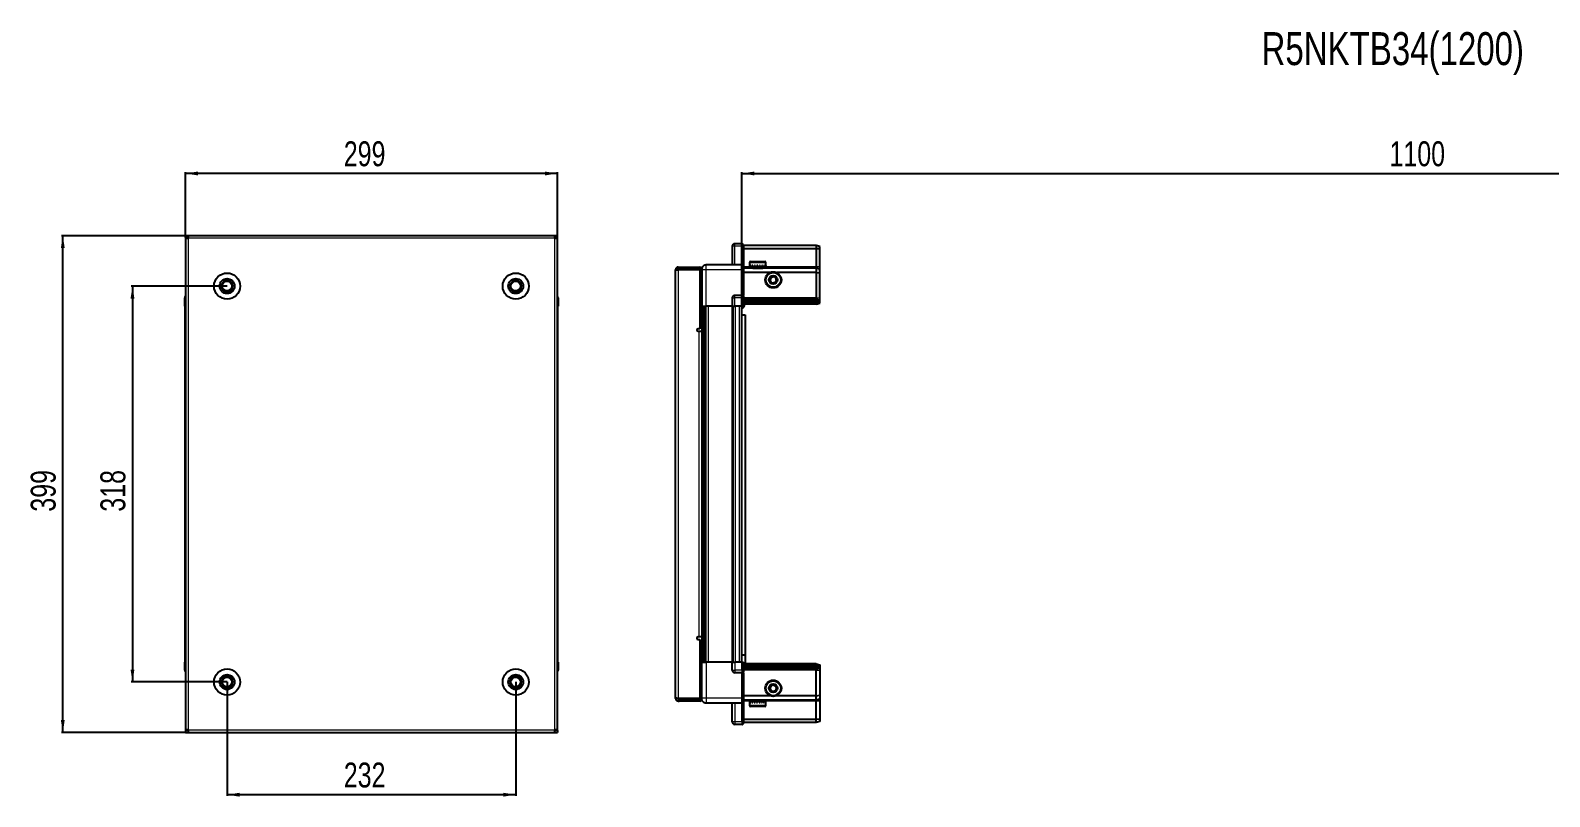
# Model space of a CAD drawing. Header units: millimetres. Extents: x 1004 to 3228, y -720 to 1234.
# Drawn here: x 1004 to 2224, y 619 to 1234 of the extents above; entities that cross this region are included whole.
import ezdxf

# ---------------------------------------------------------------- set-up
doc = ezdxf.new("R2010")
doc.units = ezdxf.units.MM
doc.layers.add('FORMAT', color=7, linetype='Continuous')
doc.styles.add('SLDTEXTSTYLE0', font='TXT', dxfattribs={"width": 0.75})
doc.dimstyles.new('SLDDIMSTYLE0', dxfattribs={"dimtxt": 20, "dimasz": 10, "dimexe": 0, "dimexo": 0.0625, "dimgap": 5, "dimtad": 2, "dimdec": 1, "dimrnd": 1e-09, "dimzin": 12, "dimdsep": 46, "dimtxsty": 'SLDTEXTSTYLE0', "dimsah": 1, "dimcen": 0.09, "dimadec": 0, "dimazin": 3, "dimtfac": 1, "dimtofl": 0, "dimtmove": 0, "dimatfit": 3, "dimfxl": 0, "dimfrac": 2, "dimtolj": 1, "dimtzin": 12, "dimarcsym": 0})

# ---------------------------------------------------------------- blocks, each defined once
blk = doc.blocks.new('_D')
at = {"layer": 'FORMAT'}
for p, q in [((1128.1, 1069.2), (1028.6, 1069.2)), ((1029.6, 670.2), (1029.6, 1069.2)), ((1128.1, 670.2), (1028.6, 670.2))]:
    blk.add_line(p, q, dxfattribs=at)
for points in [[(1029.6, 1069.2), (1028, 1059.2), (1031.1, 1059.2)], [(1029.6, 670.2), (1031.1, 680.2), (1028, 680.2)]]:
    blk.add_solid(points, dxfattribs=at)
at = {"layer": 'FORMAT', "insert": (1003.8, 847.5), "char_height": 20, "attachment_point": 1, "rotation": 90, "style": 'SLDTEXTSTYLE0'}
blk.add_mtext('399', dxfattribs=at)
blk = doc.blocks.new('_D_1')
at = {"layer": 'FORMAT'}
for p, q in [((1128.1, 1069.2), (1128.1, 1120.2)), ((1427.1, 1119.2), (1128.1, 1119.2)), ((1427.1, 1069.2), (1427.1, 1120.2))]:
    blk.add_line(p, q, dxfattribs=at)
for points in [[(1128.1, 1119.2), (1138.1, 1117.6), (1138.1, 1120.7)], [(1427.1, 1119.2), (1417.1, 1120.7), (1417.1, 1117.6)]]:
    blk.add_solid(points, dxfattribs=at)
at = {"layer": 'FORMAT', "insert": (1255.4, 1145), "char_height": 20, "attachment_point": 1, "style": 'SLDTEXTSTYLE0'}
blk.add_mtext('299', dxfattribs=at)
blk = doc.blocks.new('_D_2')
at = {"layer": 'FORMAT'}
for p, q in [((1161.6, 710.7), (1161.6, 619.2)), ((1393.6, 710.7), (1393.6, 619.2)), ((1161.6, 620.2), (1393.6, 620.2))]:
    blk.add_line(p, q, dxfattribs=at)
for points in [[(1161.6, 620.2), (1171.6, 618.6), (1171.6, 621.7)], [(1393.6, 620.2), (1383.6, 621.7), (1383.6, 618.6)]]:
    blk.add_solid(points, dxfattribs=at)
at = {"layer": 'FORMAT', "insert": (1255.4, 646), "char_height": 20, "attachment_point": 1, "style": 'SLDTEXTSTYLE0'}
blk.add_mtext('232', dxfattribs=at)
blk = doc.blocks.new('_D_3')
at = {"layer": 'FORMAT'}
for p, q in [((1161.6, 1028.7), (1084.6, 1028.7)), ((1085.6, 1028.7), (1085.6, 710.7)), ((1161.6, 710.7), (1084.6, 710.7))]:
    blk.add_line(p, q, dxfattribs=at)
for points in [[(1085.6, 1028.7), (1084, 1018.7), (1087.1, 1018.7)], [(1085.6, 710.7), (1087.1, 720.7), (1084, 720.7)]]:
    blk.add_solid(points, dxfattribs=at)
at = {"layer": 'FORMAT', "insert": (1059.8, 847.5), "char_height": 20, "attachment_point": 1, "rotation": 90, "style": 'SLDTEXTSTYLE0'}
blk.add_mtext('318', dxfattribs=at)
blk = doc.blocks.new('_D_4')
at = {"layer": 'FORMAT'}
for p, q in [((1575.4, 1012.7), (1575.4, 1120.2)), ((1575.4, 1119.2), (2675.4, 1119.2)), ((2675.4, 1012.7), (2675.4, 1120.2))]:
    blk.add_line(p, q, dxfattribs=at)
for points in [[(1575.4, 1119.2), (1585.4, 1117.6), (1585.4, 1120.7)], [(2675.4, 1119.2), (2665.4, 1120.7), (2665.4, 1117.6)]]:
    blk.add_solid(points, dxfattribs=at)
at = {"layer": 'FORMAT', "insert": (2095.8, 1145), "char_height": 20, "attachment_point": 1, "style": 'SLDTEXTSTYLE0'}
blk.add_mtext('1100', dxfattribs=at)

msp = doc.modelspace()

# ---------------------------------------------------------------- linework, layer by layer
at = {"color": 7, "linetype": 'Continuous', "lineweight": 25}
for p, q in [((1128.09, 1067.68), (1128.09, 1069.18)), ((1130.19, 1069.18), (1128.09, 1069.18)), ((1128.09, 1067.68), (1130.19, 1067.68)), ((1128.09, 1067.68), (1128.09, 1067.08)), ((1128.09, 1067.08), (1128.09, 672.28)), ((1128.09, 1067.08), (1130.19, 1067.08)), ((1130.19, 1069.18), (1130.19, 1067.08)), ((1424.99, 1069.18), (1130.19, 1069.18)), ((1424.99, 1067.08), (1424.99, 1069.18)), ((1427.09, 1069.18), (1424.99, 1069.18)), ((1424.99, 1067.68), (1427.09, 1067.68)), ((1424.99, 1067.08), (1427.09, 1067.08)), ((1427.09, 1067.68), (1427.09, 1069.18)), ((1427.09, 1067.08), (1427.09, 1067.68)), ((1427.09, 672.28), (1427.09, 1067.08)), ((1575.54, 1062.68), (1569.54, 1062.68)), ((1575.54, 1062.68), (1575.88, 1062.68)), ((1575.54, 1062.68), (1575.54, 1060.68)), ((1576.74, 1062.18), (1575.88, 1062.68)), ((1567.54, 1060.68), (1567.54, 1045.68)), ((1575.54, 1045.88), (1575.54, 1060.68)), ((1575.54, 1045.88), (1575.54, 1060.68)), ((1576.74, 1060.68), (1576.74, 1062.18)), ((1635.04, 1061.18), (1576.74, 1061.18)), ((1576.74, 1060.68), (1576.74, 1045.88)), ((1635.04, 1058.68), (1576.74, 1058.68)), ((1635.04, 1061.18), (1635.04, 1058.68)), ((1638.04, 1060.38), (1635.04, 1061.18)), ((1635.04, 1058.68), (1635.04, 1044.18)), ((1638.04, 1058.53), (1635.04, 1058.68)), ((1638.04, 1058.53), (1638.04, 1060.38)), ((1638.04, 1044.18), (1638.04, 1058.53)), ((1523.54, 1041.83), (1522.04, 1041.83)), ((1522.04, 1041.33), (1522.04, 1041.83)), ((1522.04, 698.03), (1522.04, 1041.33)), ((1524.14, 1042.43), (1524.14, 1043.93)), ((1524.14, 1043.93), (1525.04, 1043.93)), ((1524.14, 1042.43), (1525.04, 1042.43)), ((1524.14, 1041.93), (1541.54, 1041.93)), ((1525.04, 1043.93), (1541.54, 1043.93)), ((1525.04, 1042.43), (1525.04, 1043.93)), ((1525.04, 1042.43), (1541.54, 1042.43)), ((1541.54, 1042.43), (1541.54, 1043.93)), ((1543.04, 1041.93), (1541.54, 1041.93)), ((1541.54, 1041.93), (1541.54, 994.43)), ((1543.04, 1041.68), (1543.04, 1012.68)), ((1575.54, 1045.68), (1546.54, 1045.68)), ((1575.54, 1045.68), (1575.54, 1045.88)), ((1575.54, 1045.68), (1576.74, 1045.68)), ((1575.54, 1041.68), (1575.54, 1045.68)), ((1575.54, 1021.38), (1575.54, 1041.68)), ((1576.74, 1045.88), (1576.74, 1045.68)), ((1576.74, 1045.68), (1576.74, 1041.68)), ((1635.04, 1043.18), (1576.74, 1043.18)), ((1576.74, 1041.68), (1576.74, 1021.38)), ((1598.04, 1039.68), (1576.74, 1039.68)), ((1581.54, 1047.58), (1581.54, 1045.18)), ((1581.54, 1045.18), (1581.54, 1044.68)), ((1581.54, 1044.68), (1581.68, 1044.68)), ((1581.87, 1045.18), (1581.68, 1045.18)), ((1581.68, 1045.18), (1581.68, 1044.68)), ((1581.68, 1044.68), (1581.87, 1044.68)), ((1581.87, 1045.18), (1581.87, 1044.68)), ((1581.87, 1044.68), (1582.4, 1044.68)), ((1582.34, 1048.38), (1589.51, 1048.38)), ((1582.8, 1045.18), (1582.4, 1045.18)), ((1582.4, 1045.18), (1582.4, 1044.68)), ((1582.4, 1044.68), (1582.8, 1044.68)), ((1582.8, 1045.18), (1582.8, 1044.68)), ((1582.8, 1044.68), (1583.67, 1044.68)), ((1583.64, 1044.68), (1583.64, 1044.58)), ((1583.64, 1044.58), (1592.44, 1044.58)), ((1584.24, 1045.18), (1583.67, 1045.18)), ((1583.67, 1045.18), (1583.67, 1044.68)), ((1583.67, 1044.68), (1584.24, 1044.68)), ((1584.04, 1044.18), (1584.73, 1043.7)), ((1584.04, 1044.18), (1589.07, 1044.18)), ((1584.73, 1043.7), (1584.04, 1043.22)), ((1584.04, 1043.22), (1584.04, 1043.18)), ((1584.04, 1043.22), (1589.07, 1043.22)), ((1584.24, 1045.18), (1584.24, 1044.68)), ((1584.24, 1044.68), (1585.37, 1044.68)), ((1584.73, 1043.7), (1588.9, 1043.7)), ((1586.06, 1045.18), (1585.37, 1045.18)), ((1585.37, 1045.18), (1585.37, 1044.68)), ((1585.37, 1044.68), (1586.06, 1044.68)), ((1586.06, 1045.18), (1586.06, 1044.68)), ((1586.06, 1044.68), (1587.33, 1044.68)), ((1588.06, 1045.18), (1587.33, 1045.18)), ((1587.33, 1045.18), (1587.33, 1044.68)), ((1587.33, 1044.68), (1587.56, 1044.68)), ((1587.56, 1045.18), (1587.56, 1044.68)), ((1588.06, 1045.18), (1588.06, 1044.68)), ((1588.06, 1045.18), (1588.06, 1044.68)), ((1588.06, 1044.68), (1589.36, 1044.68)), ((1588.06, 1044.68), (1588.06, 1044.68)), ((1588.9, 1043.7), (1591.35, 1043.7)), ((1589.07, 1044.18), (1592.04, 1044.18)), ((1589.07, 1043.22), (1592.04, 1043.22)), ((1590.07, 1045.18), (1589.36, 1045.18)), ((1589.36, 1045.18), (1589.36, 1044.68)), ((1589.42, 1045.18), (1589.42, 1044.68)), ((1589.42, 1044.68), (1590.07, 1044.68)), ((1589.51, 1048.38), (1593.74, 1048.38)), ((1590.07, 1045.18), (1590.07, 1044.68)), ((1590.07, 1044.68), (1591.26, 1044.68)), ((1591.88, 1045.18), (1591.26, 1045.18)), ((1591.26, 1045.18), (1591.26, 1044.68)), ((1591.26, 1044.68), (1591.88, 1044.68)), ((1591.35, 1043.7), (1592.04, 1044.18)), ((1592.04, 1043.22), (1591.35, 1043.7)), ((1591.88, 1045.18), (1591.88, 1044.68)), ((1591.88, 1044.68), (1592.85, 1044.68)), ((1592.04, 1043.18), (1592.04, 1043.22)), ((1592.44, 1044.58), (1592.44, 1044.68)), ((1593.31, 1045.18), (1592.85, 1045.18)), ((1592.85, 1045.18), (1592.85, 1044.68)), ((1592.85, 1044.68), (1593.31, 1044.68)), ((1593.31, 1045.18), (1593.31, 1044.68)), ((1593.31, 1044.68), (1593.97, 1044.68)), ((1594.23, 1045.18), (1593.97, 1045.18)), ((1593.97, 1045.18), (1593.97, 1044.68)), ((1593.97, 1044.68), (1594.23, 1044.68)), ((1594.23, 1045.18), (1594.23, 1044.68)), ((1594.23, 1044.68), (1594.5, 1044.68)), ((1594.54, 1045.18), (1594.5, 1045.18)), ((1594.5, 1045.18), (1594.5, 1044.68)), ((1594.5, 1044.68), (1594.54, 1044.68)), ((1594.54, 1045.18), (1594.54, 1047.58)), ((1594.54, 1045.18), (1594.54, 1044.68)), ((1635.04, 1039.68), (1603.04, 1039.68)), ((1635.04, 1044.18), (1635.04, 1043.18)), ((1635.04, 1043.18), (1635.04, 1039.68)), ((1638.04, 1042.38), (1635.04, 1043.18)), ((1635.04, 1039.68), (1635.04, 1019.18)), ((1635.04, 1039.68), (1638.04, 1039.35)), ((1638.04, 1042.38), (1638.04, 1044.18)), ((1638.04, 1039.35), (1638.04, 1042.38)), ((1638.04, 1019.18), (1638.04, 1039.35)), ((1127.59, 1019.18), (1127.59, 1012.68)), ((1127.59, 1012.68), (1127.59, 1019.18)), ((1427.09, 1020.51), (1427.09, 1020.51)), ((1427.59, 1019.18), (1427.59, 1012.68)), ((1427.59, 1012.68), (1427.59, 1019.18)), ((1541.54, 1015.43), (1543.04, 1015.43)), ((1567.54, 1019.18), (1567.54, 1012.68)), ((1575.54, 1021.18), (1569.54, 1021.18)), ((1575.54, 1021.18), (1575.54, 1021.38)), ((1575.54, 1021.18), (1575.54, 1019.18)), ((1575.54, 1021.18), (1576.74, 1021.18)), ((1575.54, 1012.68), (1575.54, 1019.18)), ((1575.54, 1012.68), (1575.54, 1019.18)), ((1575.88, 1012.68), (1575.88, 1019.18)), ((1576.74, 1021.38), (1576.74, 1021.18)), ((1576.74, 1020.51), (1576.74, 1021.18)), ((1576.74, 1020.51), (1576.74, 1012.68)), ((1635.04, 1018.18), (1576.74, 1018.18)), ((1635.04, 1017.18), (1576.74, 1017.18)), ((1635.04, 1015.68), (1576.74, 1015.68)), ((1635.04, 1014.18), (1576.74, 1014.18)), ((1635.04, 1019.18), (1635.04, 1018.18)), ((1635.04, 1018.18), (1635.04, 1017.18)), ((1635.04, 1018.18), (1638.04, 1017.38)), ((1635.04, 1017.18), (1635.04, 1015.68)), ((1635.04, 1017.18), (1638.04, 1016.64)), ((1635.04, 1015.68), (1638.04, 1016.14)), ((1635.04, 1015.68), (1635.04, 1014.18)), ((1635.04, 1014.18), (1638.04, 1014.99)), ((1638.04, 1017.38), (1638.04, 1019.18)), ((1638.04, 1016.64), (1638.04, 1017.38)), ((1638.04, 1016.14), (1638.04, 1016.64)), ((1638.04, 1014.99), (1638.04, 1016.14)), ((1127.59, 1012.68), (1127.59, 1012.68)), ((1128.09, 1012.68), (1127.59, 1012.68)), ((1127.74, 1012.68), (1127.74, 726.68)), ((1427.09, 1012.68), (1427.59, 1012.68)), ((1427.44, 726.68), (1427.44, 1012.68)), ((1427.59, 1012.68), (1427.59, 1012.68)), ((1427.59, 1012.68), (1427.59, 1012.68)), ((1543.04, 1012.68), (1541.54, 1012.68)), ((1543.69, 726.68), (1543.69, 1012.68)), ((1545.49, 1012.68), (1545.49, 726.68)), ((1545.52, 1012.68), (1545.52, 726.68)), ((1567.54, 1012.68), (1546.54, 1012.68)), ((1567.54, 1012.68), (1569.54, 1012.68)), ((1568.19, 726.68), (1568.19, 1012.68)), ((1575.54, 1012.68), (1569.54, 1012.68)), ((1575.39, 726.68), (1575.39, 1012.68)), ((1575.39, 1005.68), (1577.89, 1005.68)), ((1575.54, 1012.68), (1575.88, 1012.68)), ((1575.54, 1012.68), (1575.54, 1012.68)), ((1576.74, 1012.68), (1575.88, 1012.68)), ((1575.88, 1012.68), (1575.88, 1012.68)), ((1577.89, 1005.68), (1577.89, 732.18)), ((1541.54, 994.43), (1540.19, 994.43)), ((1540.19, 992.43), (1540.94, 992.43)), ((1540.94, 992.43), (1543.04, 992.43)), ((1543.04, 992.43), (1543.04, 746.93)), ((1540.94, 746.93), (1540.19, 746.93)), ((1540.19, 744.93), (1541.54, 744.93)), ((1543.04, 746.93), (1540.94, 746.93)), ((1541.54, 744.93), (1541.54, 697.43)), ((1127.59, 726.68), (1127.59, 726.68)), ((1127.59, 720.18), (1127.59, 726.68)), ((1127.59, 726.68), (1127.59, 726.68)), ((1127.59, 726.68), (1127.59, 720.18)), ((1128.09, 726.68), (1127.59, 726.68)), ((1427.09, 726.68), (1427.59, 726.68)), ((1427.59, 726.68), (1427.59, 726.68)), ((1427.59, 720.18), (1427.59, 726.68)), ((1427.59, 726.68), (1427.59, 720.18)), ((1543.04, 726.68), (1541.54, 726.68)), ((1543.04, 723.93), (1541.54, 723.93)), ((1543.04, 697.68), (1543.04, 726.68)), ((1567.54, 726.68), (1546.54, 726.68)), ((1567.54, 720.18), (1567.54, 726.68)), ((1567.54, 726.68), (1569.54, 726.68)), ((1575.54, 726.68), (1569.54, 726.68)), ((1577.89, 732.18), (1575.39, 732.18)), ((1575.54, 726.68), (1575.88, 726.68)), ((1575.54, 720.18), (1575.54, 726.68)), ((1575.88, 720.18), (1575.88, 726.68)), ((1575.88, 726.68), (1576.74, 726.68)), ((1576.74, 726.68), (1576.74, 718.86)), ((1635.04, 725.18), (1576.74, 725.18)), ((1635.04, 723.68), (1576.74, 723.68)), ((1635.04, 722.18), (1576.74, 722.18)), ((1635.04, 721.18), (1576.74, 721.18)), ((1577.89, 732.18), (1577.89, 725.18)), ((1635.04, 723.68), (1635.04, 725.18)), ((1635.04, 725.18), (1638.04, 724.38)), ((1635.04, 722.18), (1635.04, 723.68)), ((1635.04, 723.68), (1638.04, 723.23)), ((1635.04, 722.18), (1638.04, 722.73)), ((1635.04, 721.18), (1635.04, 722.18)), ((1635.04, 721.18), (1638.04, 721.99)), ((1635.04, 720.18), (1635.04, 721.18)), ((1638.04, 724.38), (1638.04, 723.23)), ((1638.04, 723.23), (1638.04, 722.73)), ((1638.04, 722.73), (1638.04, 721.99)), ((1638.04, 721.99), (1638.04, 720.18)), ((1128.09, 718.86), (1128.09, 718.86)), ((1575.54, 718.18), (1569.54, 718.18)), ((1575.54, 720.18), (1575.54, 718.18)), ((1575.54, 720.18), (1575.54, 718.18)), ((1575.54, 718.18), (1576.74, 718.18)), ((1575.54, 717.98), (1575.54, 718.18)), ((1575.54, 697.68), (1575.54, 717.98)), ((1576.74, 718.18), (1576.74, 718.86)), ((1576.74, 718.18), (1576.74, 717.98)), ((1576.74, 717.98), (1576.74, 697.68)), ((1635.04, 699.68), (1635.04, 720.18)), ((1638.04, 720.18), (1638.04, 700.02)), ((1522.04, 697.53), (1522.04, 698.03)), ((1523.54, 697.53), (1522.04, 697.53)), ((1541.54, 697.43), (1524.14, 697.43)), ((1524.14, 696.93), (1524.14, 695.43)), ((1524.14, 696.93), (1525.04, 696.93)), ((1525.04, 696.93), (1525.04, 695.43)), ((1541.54, 696.93), (1525.04, 696.93)), ((1541.54, 697.43), (1543.04, 697.43)), ((1541.54, 696.93), (1541.54, 695.43)), ((1575.54, 693.68), (1575.54, 697.68)), ((1598.04, 699.68), (1576.74, 699.68)), ((1576.74, 697.68), (1576.74, 693.68)), ((1635.04, 696.18), (1576.74, 696.18)), ((1584.04, 696.18), (1584.04, 696.15)), ((1584.04, 696.15), (1584.73, 695.67)), ((1584.15, 696.15), (1584.04, 696.15)), ((1592.04, 696.15), (1584.15, 696.15)), ((1591.35, 695.67), (1592.04, 696.15)), ((1592.04, 696.15), (1592.04, 696.18)), ((1635.04, 699.68), (1603.04, 699.68)), ((1635.04, 699.68), (1638.04, 700.02)), ((1635.04, 696.18), (1635.04, 699.68)), ((1638.04, 696.99), (1635.04, 696.18)), ((1635.04, 695.18), (1635.04, 696.18)), ((1638.04, 700.02), (1638.04, 696.99)), ((1638.04, 696.99), (1638.04, 695.18)), ((1524.14, 695.43), (1525.04, 695.43)), ((1541.54, 695.43), (1525.04, 695.43)), ((1575.54, 693.68), (1546.54, 693.68)), ((1567.54, 678.68), (1567.54, 693.68)), ((1575.54, 693.68), (1576.74, 693.68)), ((1575.54, 693.48), (1575.54, 693.68)), ((1575.54, 678.68), (1575.54, 693.48)), ((1576.74, 693.68), (1576.74, 693.48)), ((1576.74, 693.48), (1576.74, 678.68)), ((1581.54, 694.68), (1581.54, 691.78)), ((1581.64, 694.68), (1581.54, 694.68)), ((1581.64, 694.18), (1581.64, 694.68)), ((1581.81, 694.68), (1581.64, 694.68)), ((1581.64, 694.18), (1581.81, 694.18)), ((1581.81, 694.18), (1581.81, 694.68)), ((1582.3, 694.68), (1581.81, 694.68)), ((1582.3, 694.18), (1582.3, 694.68)), ((1582.68, 694.68), (1582.3, 694.68)), ((1582.3, 694.18), (1582.68, 694.18)), ((1582.49, 690.98), (1582.34, 690.98)), ((1593.74, 690.98), (1582.49, 690.98)), ((1582.68, 694.18), (1582.68, 694.68)), ((1583.52, 694.68), (1582.68, 694.68)), ((1583.52, 694.18), (1583.52, 694.68)), ((1584.08, 694.68), (1583.52, 694.68)), ((1583.52, 694.18), (1584.08, 694.18)), ((1583.64, 694.78), (1583.64, 694.68)), ((1589.04, 694.78), (1583.64, 694.78)), ((1584.73, 695.67), (1584.04, 695.18)), ((1584.15, 695.18), (1584.04, 695.18)), ((1584.08, 694.18), (1584.08, 694.68)), ((1585.18, 694.68), (1584.08, 694.68)), ((1592.04, 695.18), (1584.15, 695.18)), ((1584.82, 695.67), (1584.73, 695.67)), ((1591.35, 695.67), (1584.82, 695.67)), ((1585.18, 694.18), (1585.18, 694.68)), ((1585.86, 694.68), (1585.18, 694.68)), ((1585.18, 694.18), (1585.86, 694.18)), ((1585.86, 694.18), (1585.86, 694.68)), ((1587.12, 694.68), (1585.86, 694.68)), ((1587.12, 694.18), (1587.12, 694.68)), ((1587.42, 694.68), (1587.12, 694.68)), ((1587.12, 694.18), (1587.86, 694.18)), ((1587.42, 694.18), (1587.42, 694.68)), ((1587.86, 694.18), (1587.86, 694.68)), ((1589.16, 694.68), (1587.86, 694.68)), ((1592.44, 694.78), (1589.04, 694.78)), ((1589.16, 694.18), (1589.16, 694.68)), ((1589.16, 694.18), (1589.88, 694.18)), ((1589.28, 694.18), (1589.28, 694.68)), ((1589.88, 694.68), (1589.28, 694.68)), ((1589.88, 694.18), (1589.88, 694.68)), ((1591.08, 694.68), (1589.88, 694.68)), ((1591.08, 694.18), (1591.08, 694.68)), ((1591.71, 694.68), (1591.08, 694.68)), ((1591.08, 694.18), (1591.71, 694.18)), ((1592.04, 695.18), (1591.35, 695.67)), ((1591.71, 694.18), (1591.71, 694.68)), ((1592.71, 694.68), (1591.71, 694.68)), ((1592.44, 694.68), (1592.44, 694.78)), ((1592.71, 694.18), (1592.71, 694.68)), ((1593.19, 694.68), (1592.71, 694.68)), ((1592.71, 694.18), (1593.19, 694.18)), ((1593.19, 694.18), (1593.19, 694.68)), ((1593.88, 694.68), (1593.19, 694.68)), ((1593.88, 694.18), (1593.88, 694.68)), ((1594.17, 694.68), (1593.88, 694.68)), ((1593.88, 694.18), (1594.17, 694.18)), ((1594.17, 694.18), (1594.17, 694.68)), ((1594.48, 694.68), (1594.17, 694.68)), ((1594.48, 694.18), (1594.48, 694.68)), ((1594.54, 694.68), (1594.48, 694.68)), ((1594.48, 694.18), (1594.54, 694.18)), ((1594.54, 691.78), (1594.54, 694.68)), ((1594.54, 694.18), (1594.54, 694.68)), ((1594.54, 694.68), (1594.54, 694.68)), ((1635.04, 680.68), (1635.04, 695.18)), ((1638.04, 695.18), (1638.04, 680.84)), ((1130.19, 672.28), (1128.09, 672.28)), ((1128.09, 672.28), (1128.09, 671.68)), ((1128.09, 671.68), (1128.09, 670.18)), ((1130.19, 671.68), (1128.09, 671.68)), ((1130.19, 672.28), (1130.19, 670.18)), ((1424.99, 670.18), (1424.99, 672.28)), ((1427.09, 672.28), (1424.99, 672.28)), ((1427.09, 671.68), (1424.99, 671.68)), ((1427.09, 671.68), (1427.09, 672.28)), ((1427.09, 671.68), (1427.09, 670.18)), ((1575.54, 676.68), (1569.54, 676.68)), ((1575.54, 678.68), (1575.54, 676.68)), ((1575.54, 676.68), (1575.88, 676.68)), ((1575.54, 676.68), (1575.88, 676.68)), ((1575.54, 676.68), (1575.54, 676.68)), ((1575.88, 676.68), (1576.74, 677.18)), ((1575.88, 676.68), (1576.74, 677.18)), ((1635.04, 680.68), (1576.74, 680.68)), ((1576.74, 677.18), (1576.74, 678.68)), ((1635.04, 678.18), (1576.74, 678.18)), ((1638.04, 680.84), (1635.04, 680.68)), ((1635.04, 678.18), (1635.04, 680.68)), ((1638.04, 678.99), (1635.04, 678.18)), ((1638.04, 680.84), (1638.04, 678.99)), ((1128.09, 670.18), (1130.19, 670.18)), ((1130.19, 670.18), (1424.99, 670.18)), ((1424.99, 670.18), (1427.09, 670.18))]:
    msp.add_line(p, q, dxfattribs=at)
at = {"color": 8, "linetype": 'Continuous', "lineweight": 18}
for p, q in [((1130.19, 1067.08), (1130.19, 672.28)), ((1424.99, 1067.08), (1130.19, 1067.08)), ((1424.99, 672.28), (1424.99, 1067.08)), ((1569.54, 1060.68), (1569.54, 1062.68)), ((1569.54, 1060.68), (1567.54, 1060.68)), ((1569.54, 1045.68), (1569.54, 1060.68)), ((1575.54, 1060.68), (1569.54, 1060.68)), ((1575.54, 1060.68), (1576.74, 1060.68)), ((1524.14, 1041.93), (1524.14, 697.43)), ((1546.54, 1012.68), (1546.54, 1041.68)), ((1575.54, 1041.68), (1546.54, 1041.68)), ((1575.54, 1045.88), (1576.74, 1045.88)), ((1575.54, 1041.68), (1576.74, 1041.68)), ((1584.04, 1044.18), (1576.74, 1044.18)), ((1581.54, 1047.58), (1589.72, 1047.58)), ((1589.72, 1047.58), (1594.54, 1047.58)), ((1635.04, 1044.18), (1592.04, 1044.18)), ((1638.04, 1044.18), (1635.04, 1044.18)), ((1128.09, 1019.18), (1127.59, 1019.18)), ((1427.09, 1019.18), (1427.59, 1019.18)), ((1567.54, 1019.18), (1569.54, 1019.18)), ((1569.54, 1019.18), (1569.54, 1021.18)), ((1569.54, 1012.68), (1569.54, 1019.18)), ((1575.54, 1019.18), (1569.54, 1019.18)), ((1575.54, 1021.38), (1576.74, 1021.38)), ((1575.54, 1019.18), (1575.88, 1019.18)), ((1635.04, 1019.18), (1576.74, 1019.18)), ((1635.04, 1019.18), (1638.04, 1019.18)), ((1543.04, 992.43), (1543.04, 1012.68)), ((1544.28, 1012.68), (1544.28, 726.68)), ((1546.73, 726.68), (1546.73, 1012.68)), ((1548.14, 1012.68), (1548.14, 726.68)), ((1567.54, 726.68), (1567.54, 1012.68)), ((1570.19, 726.68), (1570.19, 1012.68)), ((1573.39, 726.68), (1573.39, 1012.68)), ((1575.54, 1012.68), (1575.88, 1012.68)), ((1540.94, 746.93), (1540.94, 992.43)), ((1543.04, 726.68), (1543.04, 746.93)), ((1546.54, 726.68), (1546.54, 697.68)), ((1569.54, 726.68), (1569.54, 720.18)), ((1128.09, 720.18), (1127.59, 720.18)), ((1427.09, 720.18), (1427.59, 720.18)), ((1567.54, 720.18), (1569.54, 720.18)), ((1569.54, 720.18), (1569.54, 718.18)), ((1575.54, 720.18), (1569.54, 720.18)), ((1575.54, 720.18), (1575.88, 720.18)), ((1576.74, 717.98), (1575.54, 717.98)), ((1635.04, 720.18), (1576.74, 720.18)), ((1635.04, 720.18), (1638.04, 720.18)), ((1575.54, 697.68), (1546.54, 697.68)), ((1575.54, 697.68), (1576.74, 697.68)), ((1569.54, 693.68), (1569.54, 678.68)), ((1576.74, 693.48), (1575.54, 693.48)), ((1584.04, 695.18), (1576.74, 695.18)), ((1581.71, 691.78), (1581.54, 691.78)), ((1594.54, 691.78), (1581.71, 691.78)), ((1635.04, 695.18), (1592.04, 695.18)), ((1638.04, 695.18), (1635.04, 695.18)), ((1130.19, 672.28), (1424.99, 672.28)), ((1569.54, 678.68), (1567.54, 678.68)), ((1569.54, 678.68), (1569.54, 676.68)), ((1575.54, 678.68), (1569.54, 678.68)), ((1575.54, 678.68), (1576.74, 678.68))]:
    msp.add_line(p, q, dxfattribs=at)
at = {"color": 7, "linetype": 'Continuous', "lineweight": 25}
for centre, radius in [((1161.59, 1028.68), 10.5), ((1393.59, 1028.68), 10.5), ((1600.54, 1033.68), 6.5), ((1161.59, 1028.68), 6), ((1161.59, 1028.68), 3.9), ((1393.59, 1028.68), 6), ((1393.59, 1028.68), 3.9), ((1600.54, 1033.68), 3.46), ((1161.59, 710.68), 10.5), ((1393.59, 710.68), 10.5), ((1161.59, 710.68), 6), ((1161.59, 710.68), 3.9), ((1393.59, 710.68), 6), ((1393.59, 710.68), 3.9), ((1600.54, 705.68), 6.5), ((1600.54, 705.68), 3.46)]:
    msp.add_circle(centre, radius, dxfattribs=at)
at = {"color": 8, "linetype": 'Continuous', "lineweight": 18}
for centre in [(1600.54, 1033.68), (1600.54, 705.68)]:
    msp.add_circle(centre, 5.7, dxfattribs=at)
at = {"color": 7, "linetype": 'Continuous', "lineweight": 25}
for centre, radius, start, end in [((1569.54, 1060.68), 2, 90, 180), ((1524.04, 1041.43), 0.5, 90, 117.7907), ((1541.44, 1041.83), 0.6, 9.59407, 90), ((1541.44, 1041.83), 2.1, 32.2369, 87.2706), ((1582.34, 1047.58), 0.8, 90, 180), ((1583.64, 1044.18), 0.4, 0, 90), ((1592.44, 1044.18), 0.4, 90, 180), ((1593.74, 1047.58), 0.8, 0, 90), ((1161.59, 1028.68), 4.62, 120, 180), ((1161.59, 1028.68), 4.62, 180, 240), ((1161.59, 1028.68), 4.62, 60, 120), ((1161.59, 1028.68), 4.62, 0, 60), ((1161.59, 1028.68), 4.62, 300, 0), ((1393.59, 1028.68), 4.62, 120, 180), ((1393.59, 1028.68), 4.62, 180, 240), ((1393.59, 1028.68), 4.62, 60, 120), ((1393.59, 1028.68), 4.62, 0, 60), ((1393.59, 1028.68), 4.62, 300, 0), ((1600.54, 1033.68), 2.5, 161.00659, 221.00659), ((1600.54, 1033.68), 2.5, 101.00659, 161.00659), ((1600.54, 1033.68), 2.5, 221.00659, 281.00659), ((1600.54, 1033.68), 2.5, 41.00659, 101.00659), ((1600.54, 1033.68), 2.5, 281.00659, 341.00659), ((1600.54, 1033.68), 2.5, 341.00659, 41.00659), ((1129.59, 1019.18), 2, 138.59038, 180), ((1161.59, 1028.68), 4.62, 240, 300), ((1393.59, 1028.68), 4.62, 240, 300), ((1425.59, 1019.18), 2, 33.94202, 41.40962), ((1425.59, 1019.18), 2, 0, 41.40962), ((1425.59, 1019.18), 2, 0, 18.58003), ((1569.54, 1019.18), 2, 90, 180), ((1572.89, 1015.33), 5, 300, 346.70293), ((1540.19, 993.43), 1, 90, 270), ((1540.19, 745.93), 1, 90, 270), ((1129.59, 720.18), 2, 180, 221.39416), ((1161.59, 710.68), 4.62, 120, 180), ((1161.59, 710.68), 4.62, 180, 240), ((1161.59, 710.68), 4.62, 60, 120), ((1161.59, 710.68), 4.62, 360, 60), ((1161.59, 710.68), 4.62, 300, 360), ((1393.59, 710.68), 4.62, 120, 180), ((1393.59, 710.68), 4.62, 180, 240), ((1393.59, 710.68), 4.62, 60, 120), ((1393.59, 710.68), 4.62, 360, 60), ((1393.59, 710.68), 4.62, 300, 360), ((1425.59, 720.18), 2, 318.57492, 360), ((1425.59, 720.18), 2, 318.59038, 0), ((1569.54, 720.18), 2, 180, 270), ((1600.54, 705.68), 2.5, 67.98423, 127.98423), ((1161.59, 710.68), 4.62, 240, 300), ((1393.59, 710.68), 4.62, 240, 300), ((1524.04, 697.93), 0.5, 243.58436, 270), ((1541.44, 697.53), 0.6, 270, 350.40593), ((1541.44, 697.53), 2.1, 272.7294, 327.8305), ((1600.54, 705.68), 2.5, 127.98423, 187.98423), ((1600.54, 705.68), 2.5, 187.98423, 247.98423), ((1600.54, 705.68), 2.5, 247.98423, 307.98423), ((1600.54, 705.68), 2.5, 7.98423, 67.98423), ((1600.54, 705.68), 2.5, 307.98423, 7.98423), ((1582.34, 691.78), 0.8, 180, 270), ((1583.64, 695.18), 0.4, 270, 360), ((1592.44, 695.18), 0.4, 180, 270), ((1593.74, 691.78), 0.8, 270, 360), ((1569.54, 678.68), 2, 180, 270)]:
    msp.add_arc(centre, radius, start, end, dxfattribs=at)
for centre, start_param, end_param in [((1579.34, 1019.18), 2.4188584, 3.1415927), ((1579.34, 720.18), 3.1415927, 3.8643269)]:
    msp.add_ellipse(centre, major_axis=(3.46, 0), ratio=0.5773503, start_param=start_param, end_param=end_param, dxfattribs=at)
for points, knots in [([(1524.14, 1043.93), (1523.89, 1043.91), (1523.4, 1043.85), (1522.76, 1043.46), (1522.29, 1042.9), (1522.07, 1042.32), (1522.05, 1041.96), (1522.04, 1041.83)], [0, 0, 0, 0, 0.2302553, 0.4485219, 0.6667858, 0.8850496, 1, 1, 1, 1]), ([(1522.04, 1041.33), (1522.07, 1041.38), (1522.12, 1041.47), (1522.52, 1041.6), (1523.07, 1041.73), (1523.65, 1041.84), (1524.02, 1041.91), (1524.14, 1041.93)], [0, 0, 0, 0, 0.2302553, 0.4485219, 0.6667858, 0.8850496, 1, 1, 1, 1]), ([(1546.54, 1045.68), (1546.1, 1045.64), (1545.43, 1045.56), (1544.61, 1045.13), (1544.05, 1044.68), (1543.6, 1044.12), (1543.16, 1043.3), (1543.09, 1042.62), (1543.04, 1042.18)], [0, 0, 0, 0, 0.23945684, 0.36836066, 0.5, 0.63163934, 0.76054316, 1, 1, 1, 1]), ([(1543.04, 1042.18), (1543.04, 1042.18), (1543.04, 1042.16), (1543.04, 1042.04), (1543.04, 1041.88), (1543.04, 1041.75), (1543.04, 1041.68)], [0, 0, 0, 0, 0.2493943, 0.50033348, 0.75016674, 1, 1, 1, 1]), ([(1156.97, 1028.68), (1157.3, 1029.26), (1157.87, 1030.24), (1158.69, 1031.66), (1159.1, 1032.37), (1159.28, 1032.68)], [0, 0, 0, 0, 0.4391308, 0.7513783, 1, 1, 1, 1]), ([(1159.28, 1024.68), (1158.95, 1025.26), (1158.38, 1026.24), (1157.56, 1027.66), (1157.15, 1028.37), (1156.97, 1028.68)], [0, 0, 0, 0, 0.4391308, 0.7513783, 1, 1, 1, 1]), ([(1159.28, 1032.68), (1159.48, 1032.68), (1160.18, 1032.68), (1161.49, 1032.68), (1162.88, 1032.68), (1163.63, 1032.68), (1163.9, 1032.68)], [0, 0, 0, 0, 0.1393293, 0.4852696, 0.8163565, 1, 1, 1, 1]), ([(1163.9, 1032.68), (1164.23, 1032.11), (1164.79, 1031.13), (1165.62, 1029.71), (1166.03, 1029), (1166.21, 1028.68)], [0, 0, 0, 0, 0.4391308, 0.7513783, 1, 1, 1, 1]), ([(1166.21, 1028.68), (1165.88, 1028.11), (1165.31, 1027.13), (1164.49, 1025.71), (1164.08, 1025), (1163.9, 1024.68)], [0, 0, 0, 0, 0.4391308, 0.7513783, 1, 1, 1, 1]), ([(1388.97, 1028.68), (1389.3, 1029.26), (1389.87, 1030.24), (1390.69, 1031.66), (1391.1, 1032.37), (1391.28, 1032.68)], [0, 0, 0, 0, 0.4391308, 0.7513783, 1, 1, 1, 1]), ([(1391.28, 1024.68), (1390.95, 1025.26), (1390.38, 1026.24), (1389.56, 1027.66), (1389.15, 1028.37), (1388.97, 1028.68)], [0, 0, 0, 0, 0.4391308, 0.7513783, 1, 1, 1, 1]), ([(1391.28, 1032.68), (1391.48, 1032.68), (1392.18, 1032.68), (1393.49, 1032.68), (1394.88, 1032.68), (1395.63, 1032.68), (1395.9, 1032.68)], [0, 0, 0, 0, 0.1393293, 0.4852696, 0.8163565, 1, 1, 1, 1]), ([(1395.9, 1032.68), (1396.23, 1032.11), (1396.79, 1031.13), (1397.62, 1029.71), (1398.03, 1029), (1398.21, 1028.68)], [0, 0, 0, 0, 0.4391308, 0.7513783, 1, 1, 1, 1]), ([(1398.21, 1028.68), (1397.88, 1028.11), (1397.31, 1027.13), (1396.49, 1025.71), (1396.08, 1025), (1395.9, 1024.68)], [0, 0, 0, 0, 0.4391308, 0.7513783, 1, 1, 1, 1]), ([(1597.71, 1033.13), (1597.88, 1033.62), (1598.19, 1034.53), (1598.5, 1035.44), (1598.65, 1035.86)], [0, 0, 0, 0, 0.5346859, 1, 1, 1, 1]), ([(1599.6, 1030.95), (1599.38, 1031.21), (1598.84, 1031.83), (1598.19, 1032.59), (1597.79, 1033.04), (1597.71, 1033.13)], [0, 0, 0, 0, 0.3629006, 0.8668753, 1, 1, 1, 1]), ([(1598.65, 1035.86), (1599.16, 1035.96), (1600.1, 1036.14), (1601.05, 1036.33), (1601.48, 1036.41)], [0, 0, 0, 0, 0.5346859, 1, 1, 1, 1]), ([(1602.44, 1031.5), (1601.93, 1031.41), (1600.99, 1031.22), (1600.04, 1031.04), (1599.6, 1030.95)], [0, 0, 0, 0, 0.53468586, 1, 1, 1, 1]), ([(1601.48, 1036.41), (1601.57, 1036.32), (1601.96, 1035.87), (1602.61, 1035.12), (1603.15, 1034.49), (1603.38, 1034.23)], [0, 0, 0, 0, 0.1331247, 0.6370994, 1, 1, 1, 1]), ([(1603.38, 1034.23), (1603.21, 1033.75), (1602.9, 1032.83), (1602.58, 1031.93), (1602.44, 1031.5)], [0, 0, 0, 0, 0.5346859, 1, 1, 1, 1]), ([(1163.9, 1024.68), (1163.63, 1024.68), (1162.88, 1024.68), (1161.49, 1024.68), (1160.18, 1024.68), (1159.48, 1024.68), (1159.28, 1024.68)], [0, 0, 0, 0, 0.1836435, 0.5147304, 0.8606707, 1, 1, 1, 1]), ([(1395.9, 1024.68), (1395.63, 1024.68), (1394.88, 1024.68), (1393.49, 1024.68), (1392.18, 1024.68), (1391.48, 1024.68), (1391.28, 1024.68)], [0, 0, 0, 0, 0.1836435, 0.5147304, 0.8606707, 1, 1, 1, 1]), ([(1543.04, 1012.68), (1543.08, 1012.68), (1543.16, 1012.68), (1543.76, 1012.68), (1544.65, 1012.68), (1545.64, 1012.68), (1546.29, 1012.68), (1546.54, 1012.68)], [0, 0, 0, 0, 0.2146939, 0.4293877, 0.6440816, 0.8587754, 1, 1, 1, 1]), ([(1543.04, 726.68), (1543.08, 726.68), (1543.16, 726.68), (1543.76, 726.68), (1544.65, 726.68), (1545.64, 726.68), (1546.29, 726.68), (1546.54, 726.68)], [0, 0, 0, 0, 0.2146939, 0.4293877, 0.6440816, 0.8587754, 1, 1, 1, 1]), ([(1156.97, 710.68), (1157.3, 711.26), (1157.87, 712.24), (1158.69, 713.66), (1159.1, 714.37), (1159.28, 714.68)], [0, 0, 0, 0, 0.4391308, 0.7513783, 1, 1, 1, 1]), ([(1159.28, 706.68), (1158.95, 707.26), (1158.38, 708.24), (1157.56, 709.66), (1157.15, 710.37), (1156.97, 710.68)], [0, 0, 0, 0, 0.4391308, 0.7513783, 1, 1, 1, 1]), ([(1159.28, 714.68), (1159.48, 714.68), (1160.18, 714.68), (1161.49, 714.68), (1162.88, 714.68), (1163.63, 714.68), (1163.9, 714.68)], [0, 0, 0, 0, 0.1393293, 0.4852696, 0.8163565, 1, 1, 1, 1]), ([(1163.9, 714.68), (1164.23, 714.11), (1164.79, 713.13), (1165.62, 711.71), (1166.03, 711), (1166.21, 710.68)], [0, 0, 0, 0, 0.4391308, 0.7513783, 1, 1, 1, 1]), ([(1166.21, 710.68), (1165.88, 710.11), (1165.31, 709.13), (1164.49, 707.71), (1164.08, 707), (1163.9, 706.68)], [0, 0, 0, 0, 0.4391308, 0.7513783, 1, 1, 1, 1]), ([(1388.97, 710.68), (1389.3, 711.26), (1389.87, 712.24), (1390.69, 713.66), (1391.1, 714.37), (1391.28, 714.68)], [0, 0, 0, 0, 0.4391308, 0.7513783, 1, 1, 1, 1]), ([(1391.28, 706.68), (1390.95, 707.26), (1390.38, 708.24), (1389.56, 709.66), (1389.15, 710.37), (1388.97, 710.68)], [0, 0, 0, 0, 0.4391308, 0.7513783, 1, 1, 1, 1]), ([(1391.28, 714.68), (1391.48, 714.68), (1392.18, 714.68), (1393.49, 714.68), (1394.88, 714.68), (1395.63, 714.68), (1395.9, 714.68)], [0, 0, 0, 0, 0.1393293, 0.4852696, 0.8163565, 1, 1, 1, 1]), ([(1395.9, 714.68), (1396.23, 714.11), (1396.79, 713.13), (1397.62, 711.71), (1398.03, 711), (1398.21, 710.68)], [0, 0, 0, 0, 0.4391308, 0.7513783, 1, 1, 1, 1]), ([(1398.21, 710.68), (1397.88, 710.11), (1397.31, 709.13), (1396.49, 707.71), (1396.08, 707), (1395.9, 706.68)], [0, 0, 0, 0, 0.4391308, 0.7513783, 1, 1, 1, 1]), ([(1597.87, 706.77), (1598.27, 707.08), (1599.03, 707.68), (1599.79, 708.27), (1600.14, 708.54)], [0, 0, 0, 0, 0.5346859, 1, 1, 1, 1]), ([(1600.14, 708.54), (1600.62, 708.35), (1601.52, 707.99), (1602.41, 707.63), (1602.82, 707.46)], [0, 0, 0, 0, 0.5346859, 1, 1, 1, 1]), ([(1163.9, 706.68), (1163.63, 706.68), (1162.88, 706.68), (1161.49, 706.68), (1160.18, 706.68), (1159.48, 706.68), (1159.28, 706.68)], [0, 0, 0, 0, 0.1836435, 0.5147304, 0.8606707, 1, 1, 1, 1]), ([(1395.9, 706.68), (1395.63, 706.68), (1394.88, 706.68), (1393.49, 706.68), (1392.18, 706.68), (1391.48, 706.68), (1391.28, 706.68)], [0, 0, 0, 0, 0.1836435, 0.5147304, 0.8606707, 1, 1, 1, 1]), ([(1524.14, 697.43), (1523.89, 697.48), (1523.4, 697.57), (1522.76, 697.7), (1522.29, 697.83), (1522.07, 697.94), (1522.05, 698.01), (1522.04, 698.03)], [0, 0, 0, 0, 0.2302553, 0.4485219, 0.6667858, 0.8850496, 1, 1, 1, 1]), ([(1522.04, 697.53), (1522.07, 697.28), (1522.12, 696.79), (1522.52, 696.14), (1523.07, 695.68), (1523.65, 695.46), (1524.02, 695.44), (1524.14, 695.43)], [0, 0, 0, 0, 0.2302553, 0.4485219, 0.6667858, 0.8850496, 1, 1, 1, 1]), ([(1543.04, 697.18), (1543.04, 697.19), (1543.04, 697.2), (1543.04, 697.32), (1543.04, 697.49), (1543.04, 697.62), (1543.04, 697.68)], [0, 0, 0, 0, 0.2493943, 0.5003335, 0.7501667, 1, 1, 1, 1]), ([(1546.54, 693.68), (1546.1, 693.73), (1545.43, 693.8), (1544.61, 694.24), (1544.05, 694.69), (1543.6, 695.25), (1543.16, 696.07), (1543.09, 696.74), (1543.04, 697.18)], [0, 0, 0, 0, 0.2394568, 0.3683607, 0.5, 0.6316393, 0.7605432, 1, 1, 1, 1]), ([(1598.27, 703.91), (1598.25, 704.03), (1598.17, 704.62), (1598.03, 705.61), (1597.92, 706.42), (1597.87, 706.77)], [0, 0, 0, 0, 0.13312467, 0.63709944, 1, 1, 1, 1]), ([(1600.95, 702.82), (1600.47, 703.02), (1599.57, 703.38), (1598.68, 703.74), (1598.27, 703.91)], [0, 0, 0, 0, 0.5346859, 1, 1, 1, 1]), ([(1603.22, 704.6), (1602.81, 704.28), (1602.05, 703.69), (1601.3, 703.1), (1600.95, 702.82)], [0, 0, 0, 0, 0.5346859, 1, 1, 1, 1]), ([(1602.82, 707.46), (1602.87, 707.12), (1602.98, 706.3), (1603.12, 705.32), (1603.2, 704.72), (1603.22, 704.6)], [0, 0, 0, 0, 0.3629006, 0.8668753, 1, 1, 1, 1])]:
    msp.add_open_spline(points, degree=3, knots=knots, dxfattribs=at)
for points in [[(1524.14, 1042.43), (1524.07, 1042.42), (1523.91, 1042.41), (1523.71, 1042.27), (1523.57, 1042.07), (1523.55, 1041.91), (1523.54, 1041.83)], [(1523.54, 697.53), (1523.55, 697.45), (1523.57, 697.3), (1523.71, 697.1), (1523.91, 696.96), (1524.07, 696.94), (1524.14, 696.93)]]:
    msp.add_open_spline(points, degree=3, dxfattribs=at)
at = {"color": 8, "linetype": 'Continuous', "lineweight": 18}
for points, knots in [([(1546.54, 1041.68), (1546.1, 1041.68), (1545.43, 1041.68), (1544.61, 1041.68), (1544.05, 1041.68), (1543.6, 1041.68), (1543.16, 1041.68), (1543.09, 1041.68), (1543.04, 1041.68)], [0, 0, 0, 0, 0.23945684, 0.36836066, 0.5, 0.63163934, 0.76054316, 1, 1, 1, 1]), ([(1546.54, 697.68), (1546.1, 697.68), (1545.43, 697.68), (1544.61, 697.68), (1544.05, 697.68), (1543.6, 697.68), (1543.16, 697.68), (1543.09, 697.68), (1543.04, 697.68)], [0, 0, 0, 0, 0.2394568, 0.3683607, 0.5, 0.6316393, 0.7605432, 1, 1, 1, 1])]:
    msp.add_open_spline(points, degree=3, knots=knots, dxfattribs=at)
for points in [[(1546.54, 1041.68), (1546.54, 1042.21), (1546.54, 1043.26), (1546.54, 1044.58), (1546.54, 1045.5), (1546.54, 1045.62), (1546.54, 1045.68)], [(1546.54, 697.68), (1546.54, 697.16), (1546.54, 696.11), (1546.54, 694.79), (1546.54, 693.86), (1546.54, 693.74), (1546.54, 693.68)]]:
    msp.add_open_spline(points, degree=3, dxfattribs=at)

# ---------------------------------------------------------------- texts
at = {"layer": 'FORMAT', "insert": (1992.94, 1232.68), "char_height": 26.4583, "attachment_point": 1, "style": 'SLDTEXTSTYLE0'}
msp.add_mtext('R5NKTB34(1200)', dxfattribs=at)

# ---------------------------------------------------------------- dimensions: what is measured, and where the dimension line sits
at = {"layer": 'FORMAT'}
dim = msp.add_linear_dim(base=(1128.09, 1119.18), p1=(1427.09, 1069.18), p2=(1128.09, 1069.18), dimstyle='SLDDIMSTYLE0', dxfattribs=at)
dim.commit()
dim.dimension.update_dxf_attribs({"geometry": '_D_1', "text_midpoint": (1277.59, 1119.18), "dimtype": 160})
for base, p1, p2, angle, picture, middle in [((2675.39, 1119.18), (1575.39, 1012.68), (2675.39, 1012.68), 0, '_D_4', (2125.39, 1119.18)), ((1029.59, 1069.18), (1128.09, 670.18), (1128.09, 1069.18), 90, '_D', (1029.59, 869.68)), ((1085.59, 710.68), (1161.59, 1028.68), (1161.59, 710.68), 90, '_D_3', (1085.59, 869.68)), ((1393.59, 620.18), (1161.59, 710.68), (1393.59, 710.68), 0, '_D_2', (1277.59, 620.18))]:
    dim = msp.add_linear_dim(base=base, p1=p1, p2=p2, angle=angle, dimstyle='SLDDIMSTYLE0', dxfattribs=at)
    dim.commit()
    dim.dimension.update_dxf_attribs({"geometry": picture, "text_midpoint": middle, "dimtype": 160})

doc.saveas('drawing.dxf')
